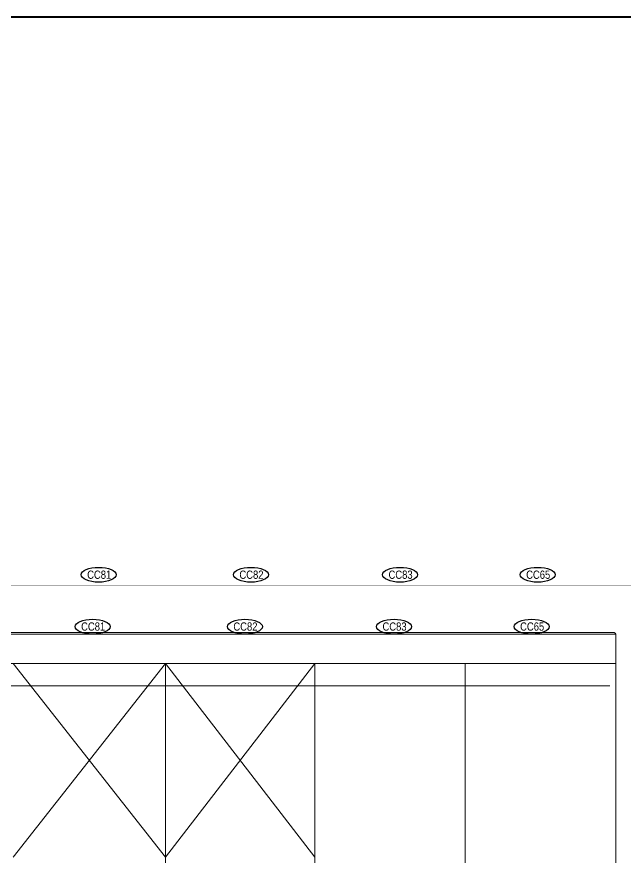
# Model space of a CAD drawing. Header units: millimetres. Extents: x 1112055 to 3390982, y -148532 to 766891.
# Drawn here: x 2790046 to 2815952, y 641182 to 676953 of the extents above; entities that cross this region are included whole.
import ezdxf

# ---------------------------------------------------------------- set-up
doc = ezdxf.new("R2010")
doc.units = ezdxf.units.MM
doc.layers.add('B COLSCH', color=204, linetype='Continuous', lineweight=20)
doc.layers.add('B TITLE BLOCK', color=250, linetype='Continuous', lineweight=0)
doc.layers.add('B TEXT', color=7, linetype='Continuous')
doc.styles.add('SWINC', font='swissc.ttf')

msp = doc.modelspace()

# ---------------------------------------------------------------- linework, layer by layer
at = {"color": 2, "lineweight": 40}
msp.add_lwpolyline([(2460595.7, 676953.5), (2855292.1, 676953.5), (2855292.1, 522266.8), (2460595.7, 522266.8)], close=True, dxfattribs=at)
at = {"layer": 'B COLSCH', "color": 250, "lineweight": 0}
for p, q in [((2686433.2, 650677.2), (2815548.4, 650677.2)), ((2686497.2, 650741.2), (2815484.4, 650741.2)), ((2815548.4, 650677.2), (2815548.4, 574628.3)), ((2686433.2, 649422.2), (2815548.4, 649422.2)), ((2789890.1, 641182.4), (2796374.1, 649422.2)), ((2796374.1, 641182.4), (2789890.1, 649422.2)), ((2796374.1, 649422.2), (2796374.1, 574628.3)), ((2796374.1, 641182.4), (2802738.2, 649422.2)), ((2802738.2, 641182.4), (2796374.1, 649422.2)), ((2802738.2, 649422.2), (2802738.2, 574628.3)), ((2809143.3, 649422.2), (2809143.3, 574628.3)), ((2686176, 648470.9), (2815291.2, 648470.9))]:
    msp.add_line(p, q, dxfattribs=at)
msp.add_arc((2815484.4, 650677.2), 64, 0, 90, dxfattribs=at)
at = {"layer": 'B TEXT', "color": 250}
for centre in [(2793532, 653203.9), (2800016, 653203.9), (2806365, 653203.9), (2812225.2, 653203.9), (2793274.8, 650997.6), (2799758.8, 650997.6), (2806107.8, 650997.6), (2811968, 650997.6)]:
    msp.add_ellipse(centre, major_axis=(743.4, 0), ratio=0.4237999, dxfattribs=at)
at = {"layer": 'B TITLE BLOCK', "color": 1, "const_width": 10.1}
msp.add_lwpolyline([(2685611, 653192.3), (2685611, 555757.1), (2829761.4, 555757.1), (2829761.4, 653192.3)], close=True, dxfattribs=at)
at = {"layer": 'B TITLE BLOCK', "color": 250, "lineweight": 0, "const_width": 10.1}
msp.add_lwpolyline([(2686059.5, 652743.9), (2686059.5, 556205.5), (2829312.9, 556205.5), (2829312.9, 652743.9)], close=True, dxfattribs=at)

# ---------------------------------------------------------------- texts
at = {"layer": 'B TEXT', "color": 6, "style": 'SWINC'}
for s, p in [('CC81', (2793042, 653031.9)), ('CC82', (2799526, 653031.9)), ('CC83', (2805875, 653031.9)), ('CC65', (2811735.2, 653031.9)), ('CC81', (2792784.8, 650825.6)), ('CC82', (2799268.7, 650825.6)), ('CC83', (2805617.7, 650825.6)), ('CC65', (2811478, 650825.6))]:
    msp.add_text(s, height=350, dxfattribs=at).set_placement(p)

doc.saveas('drawing.dxf')
